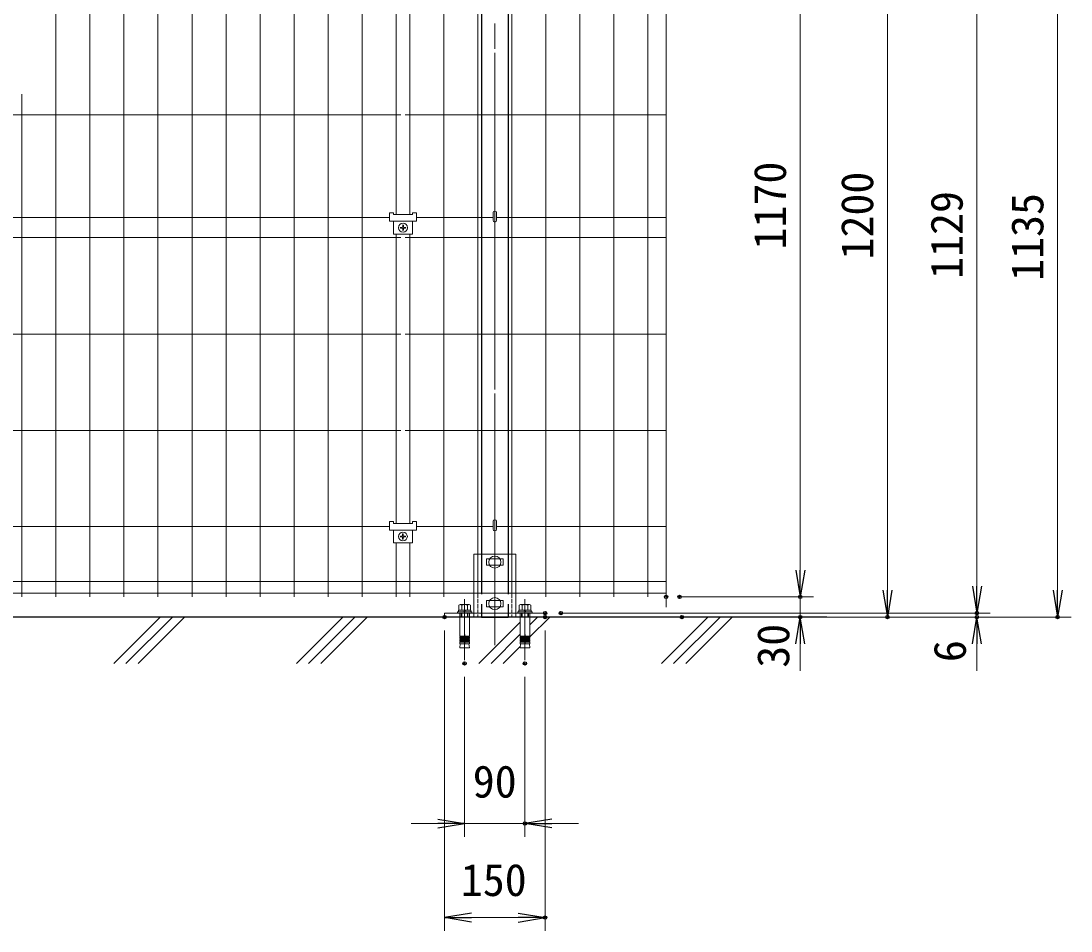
# Model space of a CAD drawing. Units: millimetres, scale not verified. Extents: x -4200 to 4200, y -2970 to 2970.
# Drawn here: x -1966 to -400, y -422 to 935 of the extents above; entities that cross this region are included whole.
import ezdxf
from ezdxf.enums import TextEntityAlignment as Align

# ---------------------------------------------------------------- set-up
doc = ezdxf.new("R2010")
doc.units = ezdxf.units.MM
doc.header["$LTSCALE"] = 10
doc.header["$PDMODE"] = 32
doc.header["$PDSIZE"] = 5
doc.linetypes.add('DASHED', pattern=[7.5, 6, -1.5])
doc.linetypes.add('USER1', pattern=[50.8, 31.75, -6.35, 6.35, -6.35])
for name, color, linetype, lineweight in [('0-0_D-STR-DIM', 7, 'Continuous', 13), ('0-1_D-STR3', 3, 'Continuous', 13), ('0-2_D-BMK', 2, 'USER1', 13), ('0-3_D-STR1', 1, 'Continuous', 25), ('0-4_D-STR2', 7, 'Continuous', 13), ('0-5_0', 7, 'Continuous', 25), ('0-9_D-STR4', 7, 'Continuous', 25)]:
    doc.layers.add(name, color=color, linetype=linetype, lineweight=lineweight)
doc.layers.add('0-6_Defpoints', color=7, linetype='Continuous')
doc.styles.add('ＭＳ ゴシック', font='')
doc.styles.get('ＭＳ ゴシック').set_extended_font_data('MS Gothic')

# ---------------------------------------------------------------- blocks, each defined once
blk = doc.blocks.new('_Open')
at = {"layer": '0-5_0'}
blk.add_line((-10, 1.667), (0, 0), dxfattribs=at)
blk.add_lwpolyline([(-10, -1.667), (0, 0), (-10, 0)], dxfattribs=at)
blk = doc.blocks.new('ベースプレート部品\u3000正面図')
at = {"layer": '0-1_D-STR3', "linetype": 'DASHED'}
for p, q in [((8393.49, 24200.71), (8393.49, 23260.71)), ((8903.49, 24200.71), (8903.49, 23260.71)), ((8128.49, 23320.71), (8128.49, 23260.71)), ((8268.49, 23320.71), (8268.49, 23260.71)), ((8333.49, 23320.71), (8333.49, 23260.71)), ((8963.49, 23320.71), (8963.49, 23260.71)), ((9028.49, 23320.71), (9028.49, 23260.71)), ((9168.49, 23320.71), (9168.49, 23260.71))]:
    blk.add_line(p, q, dxfattribs=at)
at = {"layer": '0-1_D-STR3'}
for p, q in [((8773.41, 24128.21), (8523.37, 24128.21)), ((8523.37, 24128.21), (8523.37, 24033.21)), ((8773.37, 24128.21), (8773.37, 24033.21)), ((8963.49, 24200.71), (8963.49, 23320.71)), ((8773.37, 24033.21), (8523.41, 24033.21)), ((8773.41, 23508.21), (8523.37, 23508.21)), ((8523.37, 23508.21), (8523.37, 23413.21)), ((8773.37, 23508.21), (8773.37, 23413.21)), ((8773.37, 23413.21), (8523.41, 23413.21)), ((7898.51, 23320.71), (9398.51, 23320.71)), ((9398.51, 23320.71), (9398.51, 23260.71))]:
    blk.add_line(p, q, dxfattribs=at)
for points in [[(8963.49, 24200.71), (8333.49, 24200.71), (8333.49, 23320.71)], [(7898.51, 23320.71), (7898.51, 23260.71), (9398.51, 23260.71)]]:
    blk.add_lwpolyline(points, dxfattribs=at)

msp = doc.modelspace()

# ---------------------------------------------------------------- linework, layer by layer
at = {"layer": '0-0_D-STR-DIM'}
for p, q in [((-1004.17, 1268.64), (-1004.17, 61.11)), ((-804.17, 1206.38), (-804.17, 116.38)), ((-674.17, 1206.38), (-674.17, 86.38)), ((-540.67, 1141.38), (-540.67, 92.38)), ((-420.33, 1141.38), (-420.33, 86.38)), ((-804.17, 116.38), (-804.17, 156.38)), ((-540.67, 92.38), (-540.67, 132.38)), ((-984.17, 76.38), (-784.17, 76.38)), ((-964.17, 76.38), (-784.17, 76.38)), ((-804.17, 76.38), (-804.17, 46.38)), ((-1164.64, 52.38), (-520.67, 52.38)), ((-1141.14, 52.38), (-520.67, 52.38)), ((-540.67, 52.38), (-540.67, 46.38)), ((-1164.64, 46.38), (-784.17, 46.38)), ((-1164.64, 46.38), (-654.17, 46.38)), ((-1164.64, 46.38), (-400.33, 46.38)), ((-960.67, 46.38), (-520.67, 46.38)), ((-1334.64, 26.38), (-1334.64, -421.6)), ((-1184.64, 26.38), (-1184.64, -421.6)), ((-804.17, 6.38), (-804.17, -33.62)), ((-540.67, 6.38), (-540.67, -33.62)), ((-1304.64, -42.72), (-1304.64, -281.36)), ((-1214.64, -42.72), (-1214.64, -281.36)), ((-1344.64, -261.36), (-1384.64, -261.36)), ((-1304.64, -261.36), (-1214.64, -261.36)), ((-1174.64, -261.36), (-1134.64, -261.36)), ((-1294.64, -401.6), (-1224.64, -401.6))]:
    msp.add_line(p, q, dxfattribs=at)
at = {"layer": '0-1_D-STR3'}
for p, q in [((-1416.6, 649.18), (-1416.6, 636.38)), ((-1410.6, 646.28), (-1382.6, 646.28)), ((-1382.6, 649.18), (-1382.6, 646.28)), ((-1382.6, 649.18), (-1376.6, 649.18)), ((-1376.6, 649.18), (-1376.6, 636.38)), ((-1262.24, 650.04), (-1262.24, 637.88)), ((-1257.04, 650.04), (-1257.04, 637.88)), ((-1416.6, 636.38), (-1376.6, 636.38)), ((-1410.6, 636.38), (-1410.6, 617.38)), ((-1400.06, 627.38), (-1398.06, 627.38)), ((-1397.06, 630.38), (-1397.06, 628.38)), ((-1396.06, 630.38), (-1396.06, 628.38)), ((-1393.06, 627.38), (-1395.06, 627.38)), ((-1382.6, 636.38), (-1382.6, 617.38)), ((-1410.6, 617.38), (-1382.6, 617.38)), ((-1400.06, 626.38), (-1398.06, 626.38)), ((-1397.06, 623.38), (-1397.06, 625.38)), ((-1396.06, 623.38), (-1396.06, 625.38)), ((-1393.06, 626.38), (-1395.06, 626.38)), ((-1416.63, 188.68), (-1410.63, 188.68)), ((-1416.63, 188.68), (-1416.63, 175.88)), ((-1410.63, 188.68), (-1410.63, 185.78)), ((-1382.63, 188.68), (-1376.63, 188.68)), ((-1382.63, 188.68), (-1382.63, 185.78)), ((-1376.63, 188.68), (-1376.63, 175.88)), ((-1262.24, 189.54), (-1262.24, 177.38)), ((-1257.04, 189.54), (-1257.04, 177.38)), ((-1416.63, 175.88), (-1376.63, 175.88)), ((-1410.63, 185.78), (-1382.63, 185.78)), ((-1410.63, 175.88), (-1410.63, 156.88)), ((-1382.63, 175.88), (-1382.63, 156.88)), ((-1410.63, 156.88), (-1382.63, 156.88)), ((-1400.1, 166.88), (-1398.1, 166.88)), ((-1400.1, 165.88), (-1398.1, 165.88)), ((-1397.1, 169.88), (-1397.1, 167.88)), ((-1397.1, 162.88), (-1397.1, 164.88)), ((-1396.1, 169.88), (-1396.1, 167.88)), ((-1396.1, 162.88), (-1396.1, 164.88)), ((-1393.1, 166.88), (-1395.1, 166.88)), ((-1393.1, 165.88), (-1395.1, 165.88)), ((-1313.44, 56.88), (-1313.44, 64.08)), ((-1297.72, 64.88), (-1311.34, 64.88)), ((-1309.04, 64.08), (-1309.04, 56.88)), ((-1300.24, 64.08), (-1300.24, 56.88)), ((-1295.84, 56.88), (-1295.84, 64.08)), ((-1223.44, 56.88), (-1223.44, 64.08)), ((-1221.56, 64.88), (-1207.94, 64.88)), ((-1219.04, 64.08), (-1219.04, 56.88)), ((-1210.24, 64.08), (-1210.24, 56.88)), ((-1205.84, 56.88), (-1205.84, 64.08)), ((-1309.64, 46.38), (-1309.64, 52.38)), ((-1308.84, 46.38), (-1308.84, 52.38)), ((-1305.89, 54.38), (-1303.39, 56.88)), ((-1300.44, 46.38), (-1300.44, 52.38)), ((-1299.64, 46.38), (-1299.64, 52.38)), ((-1219.64, 46.38), (-1219.64, 52.38)), ((-1218.84, 46.38), (-1218.84, 52.38)), ((-1213.39, 54.38), (-1215.89, 56.88)), ((-1210.44, 46.38), (-1210.44, 52.38)), ((-1209.64, 46.38), (-1209.64, 52.38)), ((-1334.64, 46.38), (-1184.64, 46.38)), ((-1305.02, 16.38), (-1311.64, 16.38)), ((-1305.02, 20.17), (-1305.02, 6.38)), ((-1304.27, 20.17), (-1304.27, 6.38)), ((-1304.27, 16.38), (-1297.64, 16.38)), ((-1215.01, 16.38), (-1221.64, 16.38)), ((-1215.01, 20.17), (-1215.01, 6.38)), ((-1214.26, 20.17), (-1214.26, 6.38)), ((-1214.26, 16.38), (-1207.64, 16.38)), ((-1305.02, 13.88), (-1311.85, 13.88)), ((-1305.02, 11.38), (-1311.64, 11.38)), ((-1305.02, 8.88), (-1311.64, 8.88)), ((-1304.27, 13.88), (-1297.64, 13.88)), ((-1304.27, 11.38), (-1297.64, 11.38)), ((-1304.27, 8.88), (-1297.64, 8.88)), ((-1215.01, 13.88), (-1221.64, 13.88)), ((-1215.01, 11.38), (-1221.64, 11.38)), ((-1215.01, 8.88), (-1221.64, 8.88)), ((-1214.26, 13.88), (-1207.43, 13.88)), ((-1214.26, 11.38), (-1207.64, 11.38)), ((-1214.26, 8.88), (-1207.64, 8.88))]:
    msp.add_line(p, q, dxfattribs=at)
for points in [[(-1416.6, 649.18), (-1410.6, 649.18), (-1410.6, 646.28)], [(-1313.84, 54.38), (-1313.84, 56.88), (-1295.44, 56.88), (-1295.44, 54.38)], [(-1205.44, 54.38), (-1205.44, 56.88), (-1223.84, 56.88), (-1223.84, 54.38)], [(-1304.27, 18.04), (-1297.64, 18.04), (-1297.64, 46.38), (-1311.64, 46.38), (-1311.64, 18.04), (-1305.02, 18.04)], [(-1215.01, 18.04), (-1221.64, 18.04), (-1221.64, 46.38), (-1207.64, 46.38), (-1207.64, 18.04), (-1214.26, 18.04)], [(-1311.33, 18.04), (-1311.64, 16.38), (-1311.64, 15.54), (-1305.02, 15.54)], [(-1297.95, 18.04), (-1297.64, 16.38), (-1297.64, 15.54), (-1304.27, 15.54)], [(-1221.32, 18.04), (-1221.64, 16.38), (-1221.64, 15.54), (-1215.01, 15.54)], [(-1207.95, 18.04), (-1207.64, 16.38), (-1207.64, 15.54), (-1214.26, 15.54)], [(-1311.33, 15.54), (-1311.64, 13.88), (-1311.64, 13.04), (-1305.02, 13.04)], [(-1311.33, 13.04), (-1311.64, 11.38), (-1311.64, 10.54), (-1305.02, 10.54)], [(-1297.95, 10.54), (-1297.64, 8.88), (-1297.64, 6.38), (-1311.64, 6.38), (-1311.64, 8.88), (-1311.33, 10.54)], [(-1298.17, 6.38), (-1297.64, 0.38), (-1311.64, 0.38), (-1311.12, 6.38)], [(-1297.64, 6.38), (-1304.33, 6.38), (-1311.64, 6.38)], [(-1297.95, 15.54), (-1297.64, 13.88), (-1297.64, 13.04), (-1304.27, 13.04)], [(-1297.95, 13.04), (-1297.64, 11.38), (-1297.64, 10.54), (-1304.27, 10.54)], [(-1221.32, 15.54), (-1221.64, 13.88), (-1221.64, 13.04), (-1215.01, 13.04)], [(-1221.32, 13.04), (-1221.64, 11.38), (-1221.64, 10.54), (-1215.01, 10.54)], [(-1221.32, 10.54), (-1221.64, 8.88), (-1221.64, 6.38), (-1207.64, 6.38), (-1207.64, 8.88), (-1207.95, 10.54)], [(-1221.11, 6.38), (-1221.64, 0.38), (-1207.64, 0.38), (-1208.16, 6.38)], [(-1221.64, 6.38), (-1214.95, 6.38), (-1207.64, 6.38)], [(-1207.95, 15.54), (-1207.64, 13.88), (-1207.64, 13.04), (-1214.26, 13.04)], [(-1207.95, 13.04), (-1207.64, 11.38), (-1207.64, 10.54), (-1214.26, 10.54)]]:
    msp.add_lwpolyline(points, dxfattribs=at)
for points in [[(-1294.14, 54.38), (-1294.14, 52.38), (-1315.14, 52.38), (-1315.14, 54.38)], [(-1225.14, 54.38), (-1225.14, 52.38), (-1204.14, 52.38), (-1204.14, 54.38)]]:
    msp.add_lwpolyline(points, close=True, dxfattribs=at)
for centre, radius in [((-1396.56, 626.88), 6.5), ((-1396.6, 166.38), 6.5), ((-1259.64, 128.37), 9), ((-1259.64, 66.38), 9)]:
    msp.add_circle(centre, radius, dxfattribs=at)
for centre, radius, start, end in [((-1400.06, 626.88), 0.5, 90.00001, 270), ((-1398.06, 628.38), 1, 270, 0.00001), ((-1396.56, 630.38), 0.5, 0, 179.99999), ((-1395.06, 628.38), 1, 180, 270), ((-1393.06, 626.88), 0.5, 270.00049, 90.00046), ((-1259.64, 637.88), 2.6, 180, 0), ((-1398.06, 625.38), 1, 0, 90), ((-1396.56, 623.38), 0.5, 180.00002, 0.00001), ((-1395.06, 625.38), 1, 90, 180), ((-1259.64, 177.38), 2.6, 180, 0), ((-1400.1, 166.38), 0.5, 90.00001, 270), ((-1398.1, 167.88), 1, 270, 0.00001), ((-1398.1, 164.88), 1, 0, 90), ((-1396.6, 169.88), 0.5, 0, 179.99999), ((-1396.6, 162.88), 0.5, 180.00002, 0.00001), ((-1395.1, 167.88), 1, 180, 270), ((-1395.1, 164.88), 1, 90, 180), ((-1393.1, 166.38), 0.5, 270.00049, 90.00046), ((-1311.24, 61.46), 3.42, 49.96723, 130.03277), ((-1304.64, 52.38), 12.5, 69.39031, 110.60969), ((-1298.04, 61.52), 3.38, 49.3117, 130.6883), ((-1221.24, 61.52), 3.38, 49.3117, 130.6883), ((-1214.64, 52.38), 12.5, 69.39031, 110.60969), ((-1208.04, 61.46), 3.42, 49.96723, 130.03277), ((-1304.64, 20.17), 0.375, 0, 180), ((-1214.64, 20.17), 0.375, 0, 180)]:
    msp.add_arc(centre, radius, start, end, dxfattribs=at)
for centre in [(-1259.64, 650.03), (-1259.64, 189.53)]:
    msp.add_ellipse(centre, major_axis=(-2.6, 0), ratio=0.649974, start_param=3.1415927, end_param=6.2831853, dxfattribs=at)
at = {"layer": '0-2_D-BMK'}
for p, q in [((-1259.64, 1268.64), (-1259.64, 22.38)), ((-1259.64, 4.68), (-1259.64, 931.38)), ((-1304.64, 73.32), (-1304.64, -17.94)), ((-1214.64, 73.32), (-1214.64, -17.94))]:
    msp.add_line(p, q, dxfattribs=at)
at = {"layer": '0-3_D-STR1'}
for p, q in [((-1279.64, 1174.38), (-1279.64, 140.38)), ((-1239.64, 1174.38), (-1239.64, 140.38))]:
    msp.add_line(p, q, dxfattribs=at)
at = {"layer": '0-3_D-STR1', "linetype": 'DASHED'}
for p, q in [((-1279.64, 140.38), (-1279.64, 46.38)), ((-1239.64, 140.38), (-1239.64, 46.38)), ((-1279.64, 46.38), (-1239.64, 46.38))]:
    msp.add_line(p, q, dxfattribs=at)
at = {"layer": '0-4_D-STR2'}
for p, q in [((-1914.27, 1246.38), (-1914.27, 76.38)), ((-1863.5, 1246.38), (-1863.5, 76.38)), ((-1812.74, 1246.38), (-1812.74, 76.38)), ((-1761.97, 1246.38), (-1761.97, 76.38)), ((-1711.2, 1246.38), (-1711.2, 76.38)), ((-1660.43, 1246.38), (-1660.43, 76.38)), ((-1609.66, 1246.38), (-1609.66, 76.38)), ((-1558.89, 1246.38), (-1558.89, 76.38)), ((-1508.12, 1246.38), (-1508.12, 76.38)), ((-1457.35, 1246.38), (-1457.35, 76.38)), ((-1335.81, 1246.38), (-1335.81, 76.38)), ((-1285.04, 1246.38), (-1285.04, 76.38)), ((-1234.27, 1246.38), (-1234.27, 76.38)), ((-1183.5, 1246.38), (-1183.5, 76.38)), ((-1132.74, 1246.38), (-1132.74, 76.38)), ((-1081.97, 1246.38), (-1081.97, 76.38)), ((-1031.2, 1246.38), (-1031.2, 76.38)), ((-1406.58, 1077.88), (-1406.58, 646.28)), ((-1386.58, 1077.88), (-1386.58, 646.28)), ((-1965.04, 825.81), (-1965.04, 76.38)), ((-1399.56, 794.88), (-3393.56, 794.88)), ((-1004.17, 794.88), (-1393.56, 794.88)), ((-1416.6, 641.88), (-3257.04, 641.88)), ((-1262.24, 641.88), (-1376.6, 641.88)), ((-1004.17, 641.88), (-1257.04, 641.88)), ((-1399.56, 612.08), (-3393.56, 612.08)), ((-1406.58, 617.38), (-1406.58, 185.78)), ((-1004.17, 612.08), (-1393.56, 612.08)), ((-1386.58, 617.38), (-1386.58, 185.78)), ((-1399.56, 468.08), (-3393.56, 468.08)), ((-1004.17, 468.08), (-1393.56, 468.08)), ((-1399.56, 324.58), (-3393.56, 324.58)), ((-1004.17, 324.58), (-1393.56, 324.58)), ((-1416.63, 181.38), (-3257.04, 181.38)), ((-1262.24, 181.38), (-1376.63, 181.38)), ((-1004.17, 181.38), (-1257.04, 181.38)), ((-1406.58, 156.88), (-1406.58, 76.38)), ((-1386.58, 156.88), (-1386.58, 76.38)), ((-1004.17, 99.4), (-3393.56, 99.4)), ((-1004.17, 81.78), (-3393.56, 81.78))]:
    msp.add_line(p, q, dxfattribs=at)
at = {"layer": '0-6_Defpoints'}
for p in [(-1004.17, 76.38), (-984.17, 76.38), (-804.17, 76.38), (-1334.64, 46.38), (-1184.64, 52.38), (-1184.64, 46.38), (-1161.14, 52.38), (-980.67, 46.38), (-804.17, 46.38), (-674.17, 46.38), (-540.67, 52.38), (-540.67, 46.38), (-420.33, 46.38), (-1304.64, -22.72), (-1214.64, -22.72), (-1214.64, -261.36), (-1184.64, -401.6)]:
    msp.add_point(p, dxfattribs=at)
at = {"layer": '0-9_D-STR4'}
for p, q in [((-764.64, 46.38), (-3710.13, 46.38)), ((-1827.8, -22.87), (-1758.56, 46.38)), ((-1809.7, -22.87), (-1740.45, 46.38)), ((-1791.59, -22.87), (-1722.34, 46.38)), ((-1555.54, -22.87), (-1486.29, 46.38)), ((-1537.43, -22.87), (-1468.19, 46.38)), ((-1519.32, -22.87), (-1450.08, 46.38)), ((-1283.28, -22.87), (-1221.64, 38.77)), ((-1207.67, 16.52), (-1177.82, 46.38)), ((-1207.64, 34.66), (-1195.92, 46.38)), ((-1011.01, -22.87), (-941.77, 46.38)), ((-992.91, -22.87), (-923.66, 46.38)), ((-974.8, -22.87), (-905.55, 46.38)), ((-1265.17, -22.87), (-1221.64, 20.66)), ((-1247.06, -22.87), (-1221.43, 2.76))]:
    msp.add_line(p, q, dxfattribs=at)

# ---------------------------------------------------------------- block references
at = {"layer": '0-0_D-STR-DIM'}
for name, p, xscale, yscale in [('ベースプレート部品\u3000正面図', (-2124.49, -2279.7), 0.1, 0.1), ('_Open', (-1304.64, -261.36), 4, 4), ('_Open', (-1184.64, -401.6), 4, 4)]:
    msp.add_blockref(name, p, dxfattribs=dict(at, xscale=xscale, yscale=yscale))
at = {"layer": '0-0_D-STR-DIM', "xscale": 4, "yscale": 4}
for p, rotation in [((-804.17, 76.38), 270), ((-804.17, 76.38), 270), ((-674.17, 46.38), 270), ((-540.67, 52.38), 270), ((-540.67, 52.38), 270), ((-420.33, 46.38), 270), ((-804.17, 46.38), 90), ((-540.67, 46.38), 90), ((-1214.64, -261.36), 180), ((-1334.64, -401.6), 180)]:
    msp.add_blockref('_Open', p, dxfattribs=dict(at, rotation=rotation))

# ---------------------------------------------------------------- texts
at = {"layer": '0-0_D-STR-DIM', "style": 'ＭＳ ゴシック'}
for s, p in [('1170', (-810.92, 594.48)), ('1200', (-680.92, 579.48)), ('1129', (-547.42, 550.63)), ('1135', (-427.08, 547.63)), ('30', (-806.04, -29.12)), ('6', (-542.73, -20.73))]:
    msp.add_text(s, height=48.09, rotation=90, dxfattribs=at).set_placement(p, align=Align.BOTTOM_LEFT)
for s, p in [('90', (-1292.51, -237.18)), ('150', (-1310.29, -383.91))]:
    msp.add_text(s, height=48.09, dxfattribs=at).set_placement(p, align=Align.BOTTOM_LEFT)

doc.saveas('drawing.dxf')
